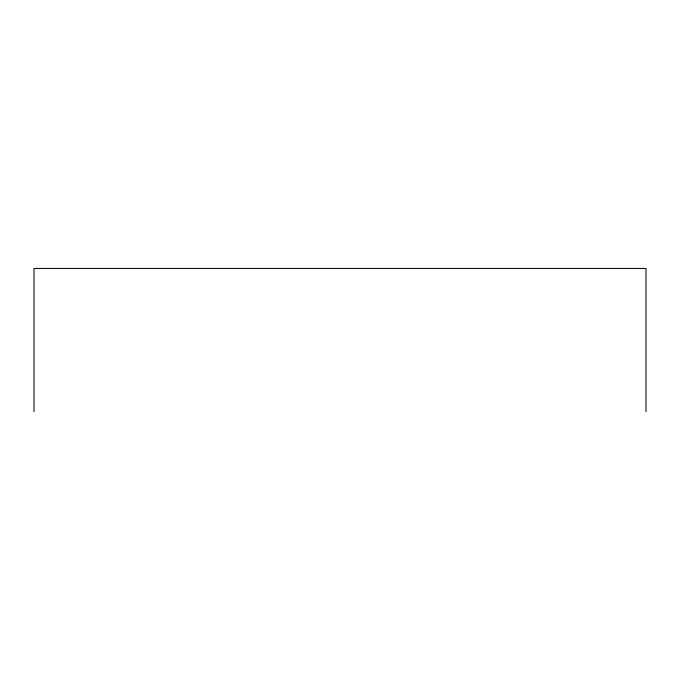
<?xml version="1.0" encoding="UTF-8"?>
<svg xmlns="http://www.w3.org/2000/svg" width="680" height="680" viewBox="0 0 680 680"><rect width="100%" height="100%" fill="white"/><g stroke="black" fill="none" stroke-linecap="round" stroke-linejoin="round"><path stroke-width="1.02" d="M646 411.561L646 268.438L34 268.438L34 411.561"/></g></svg>
